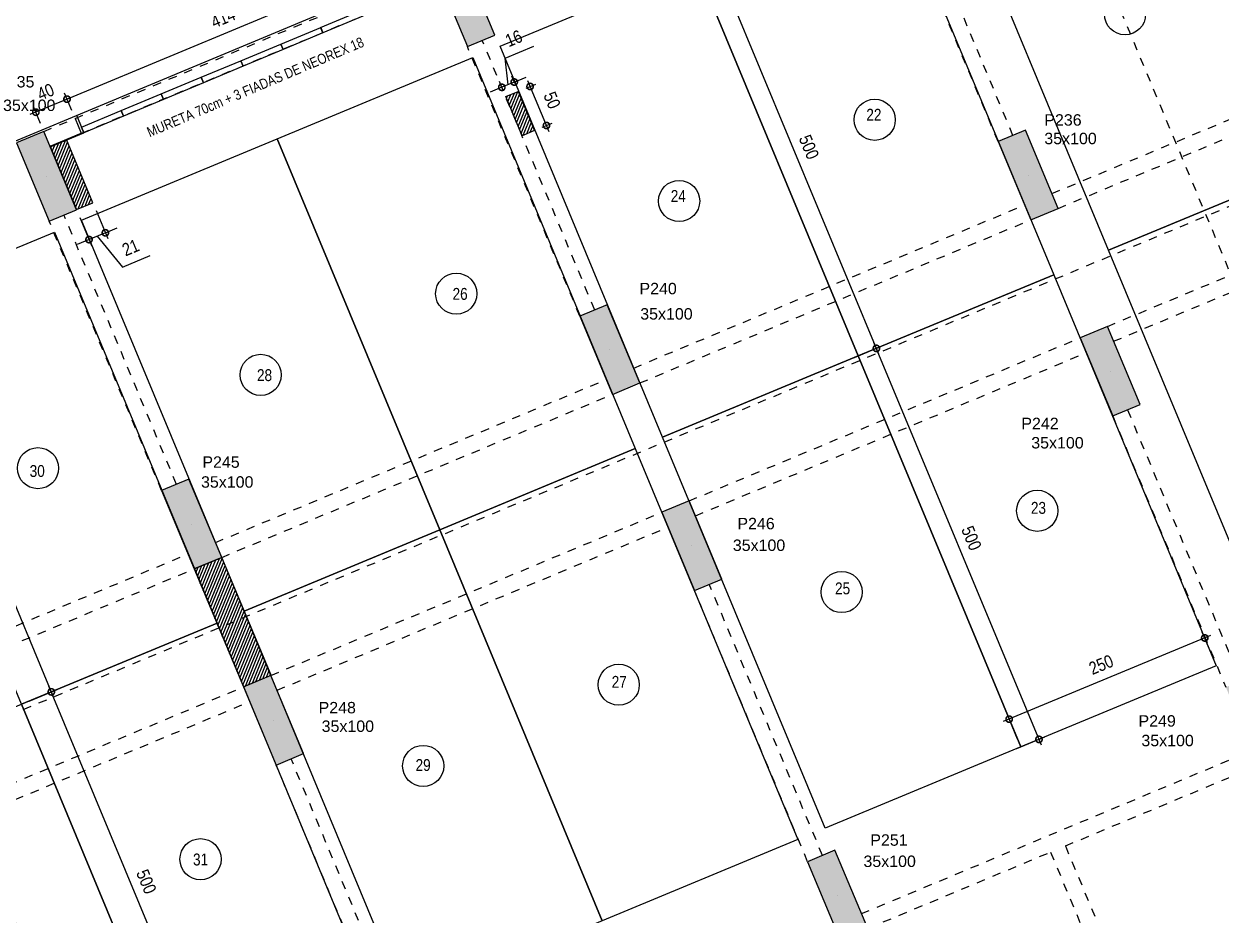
# Model space of a CAD drawing. Header units: metres. Extents: x -133 to 570, y -18 to 184.
# Drawn here: x -61.1 to -46.97, y 5.88 to 16.4 of the extents above; entities that cross this region are included whole.
import ezdxf
from ezdxf.enums import TextEntityAlignment as Align

# ---------------------------------------------------------------- set-up
doc = ezdxf.new("R2010")
doc.units = ezdxf.units.M
doc.linetypes.add('DASHEDX2', pattern=[1.5, 1, -0.5])
doc.linetypes.add('ESTILO_TQS_0004', pattern=[1.12, 0.5, -0.2, 0.01, -0.2, 0.01, -0.2])
for name, color, linetype in [('1', 232, 'DASHEDX2'), ('12', 232, 'Continuous'), ('205', 232, 'ESTILO_TQS_0004'), ('242', 3, 'Continuous'), ('3', 2, 'Continuous'), ('9', 232, 'Continuous'), ('ARQ-ALV ACAB', 4, 'Continuous'), ('ARQ-ALV OSSO', 5, 'Continuous'), ('ARQ-AUX1', 1, 'Continuous'), ('ARQ-DIM', 2, 'Continuous'), ('ARQ-DIM EMBASAM', 2, 'Continuous'), ('ARQ-ENCH', 1, 'Continuous'), ('ARQ-EST', 2, 'Continuous'), ('ARQ-TXT EMBASAM', 2, 'Continuous'), ('ARQ-VG', 1, 'Continuous'), ('terreno', 7, 'Continuous')]:
    doc.layers.add(name, color=color, linetype=linetype)
doc.styles.add('Adesa', font='ARIALN.TTF')
doc.styles.get("Standard").update_dxf_attribs({"font": 'arial.ttf'})
doc.dimstyles.new('ADESA 1-0075', dxfattribs={"dimtxt": 0.15, "dimasz": 0.15, "dimexe": 0.075, "dimexo": 0.1, "dimgap": 0.1, "dimtad": 1, "dimdec": 1, "dimlfac": 100, "dimzin": 12, "dimtxsty": 'Adesa', "dimblk": 'DOTSMALL', "dimcen": 1, "dimdle": 0.075, "dimclrd": 1, "dimclre": 1, "dimclrt": 256, "dimazin": 3, "dimtm": 1e-09, "dimtfac": 1, "dimtdec": 1, "dimtmove": 1, "dimatfit": 0, "dimldrblk": 'DOTSMALL', "dimfxl": 0.8, "dimtvp": 2, "dimtolj": 1, "dimtzin": 0, "dimarcsym": 0})
pattern_1 = [(67.65395, (-70.760808, 10.799186), (-0.029365716, 0.01207134), [])]

# ---------------------------------------------------------------- blocks, each defined once
blk = doc.blocks.new('vaga')
blk.add_lwpolyline([(5, 0), (5, -2.5), (0, -2.5), (0, 0)], close=True)
blk.add_circle((2.5, -1.25), 0.243)
blk = doc.blocks.new('_DotSmall')
at = {"color": 0, "linetype": 'ByBlock', "const_width": 0.5}
blk.add_lwpolyline([(-0.0625, 0, 1), (0.0625, 0, 1)], format="xyb", close=True, dxfattribs=at)
blk = doc.blocks.new('*D77')
at = {"layer": 'ARQ-DIM EMBASAM', "color": 1, "lineweight": -2, "transparency": 16777216}
for p, q in [((-61.039, 8.409), (-60.71, 8.546)), ((-58.832, 3.83), (-60.808, 8.586)), ((-59.121, 3.791), (-58.791, 3.928))]:
    blk.add_line(p, q, dxfattribs=at)
at = {"layer": 'Defpoints', "color": 0, "transparency": 16777216}
for p in [(-60.779, 8.517), (-61.132, 8.37, 0), (-59.213, 3.753, 0)]:
    blk.add_point(p, dxfattribs=at)
at = {"layer": 'ARQ-DIM EMBASAM', "color": 1, "lineweight": -2, "transparency": 16777216, "xscale": 0.15, "yscale": 0.15, "zscale": 0.15}
for p, rotation in [((-60.779, 8.517), 112.5613230000007), ((-58.861, 3.899), 292.5613230000007)]:
    blk.add_blockref('_DotSmall', p, dxfattribs=dict(at, rotation=rotation))
at = {"layer": 'ARQ-DIM EMBASAM', "transparency": 16777216, "insert": (-59.657, 6.276), "char_height": 0.15, "attachment_point": 5, "rotation": 292.5613, "style": 'Adesa'}
blk.add_mtext('\\A1;500', dxfattribs=at)
blk = doc.blocks.new('*D78')
at = {"layer": 'ARQ-DIM EMBASAM', "color": 1, "lineweight": -2, "transparency": 16777216}
for p, q in [((-62.958, 13.026), (-62.628, 13.163)), ((-60.75, 8.448), (-62.726, 13.203)), ((-61.039, 8.409), (-60.71, 8.546))]:
    blk.add_line(p, q, dxfattribs=at)
at = {"layer": 'Defpoints', "color": 0, "transparency": 16777216}
for p in [(-62.697, 13.134), (-63.05, 12.988, 0), (-61.132, 8.37, 0)]:
    blk.add_point(p, dxfattribs=at)
at = {"layer": 'ARQ-DIM EMBASAM', "color": 1, "lineweight": -2, "transparency": 16777216, "xscale": 0.15, "yscale": 0.15, "zscale": 0.15}
for p, rotation in [((-62.697, 13.134), 112.5613229999979), ((-60.779, 8.517), 292.561322999998)]:
    blk.add_blockref('_DotSmall', p, dxfattribs=dict(at, rotation=rotation))
at = {"layer": 'ARQ-DIM EMBASAM', "transparency": 16777216, "insert": (-61.575, 10.893), "char_height": 0.15, "attachment_point": 5, "rotation": 292.5613, "style": 'Adesa'}
blk.add_mtext('\\A1;500', dxfattribs=at)
blk = doc.blocks.new('*D79')
at = {"layer": 'ARQ-DIM EMBASAM', "color": 1, "lineweight": -2, "transparency": 16777216}
for p, q in [((-47.065, 8.918), (-47.192, 9.224)), ((-47.094, 9.183), (-49.541, 8.167)), ((-49.374, 7.959), (-49.501, 8.265))]:
    blk.add_line(p, q, dxfattribs=at)
at = {"layer": 'Defpoints', "color": 0, "transparency": 16777216}
for p in [(-47.027, 8.826, 0), (-49.472, 8.195), (-49.336, 7.867, 0)]:
    blk.add_point(p, dxfattribs=at)
at = {"layer": 'ARQ-DIM EMBASAM', "color": 1, "lineweight": -2, "transparency": 16777216, "xscale": 0.15, "yscale": 0.15, "zscale": 0.15}
for p, rotation in [((-47.163, 9.154), 22.56132299999763), ((-49.472, 8.195), 202.5613229999976)]:
    blk.add_blockref('_DotSmall', p, dxfattribs=dict(at, rotation=rotation))
at = {"layer": 'ARQ-DIM EMBASAM', "transparency": 16777216, "insert": (-48.386, 8.838), "char_height": 0.15, "attachment_point": 5, "rotation": 22.5613, "style": 'Adesa'}
blk.add_mtext('\\A1;250', dxfattribs=at)
blk = doc.blocks.new('*D80')
at = {"layer": 'ARQ-DIM EMBASAM', "color": 1, "lineweight": -2, "transparency": 16777216}
for p, q in [((-51.299, 12.465), (-50.97, 12.602)), ((-49.092, 7.887), (-51.068, 12.643)), ((-49.381, 7.848), (-49.051, 7.985))]:
    blk.add_line(p, q, dxfattribs=at)
at = {"layer": 'Defpoints', "color": 0, "transparency": 16777216}
for p in [(-51.039, 12.573), (-51.391, 12.427, 0), (-49.473, 7.809, 0)]:
    blk.add_point(p, dxfattribs=at)
at = {"layer": 'ARQ-DIM EMBASAM', "color": 1, "lineweight": -2, "transparency": 16777216, "xscale": 0.15, "yscale": 0.15, "zscale": 0.15}
for p, rotation in [((-51.039, 12.573), 112.5613230000007), ((-49.12, 7.956), 292.5613230000007)]:
    blk.add_blockref('_DotSmall', p, dxfattribs=dict(at, rotation=rotation))
at = {"layer": 'ARQ-DIM EMBASAM', "transparency": 16777216, "insert": (-49.917, 10.332), "char_height": 0.15, "attachment_point": 5, "rotation": 292.5613, "style": 'Adesa'}
blk.add_mtext('\\A1;500', dxfattribs=at)
blk = doc.blocks.new('*D81')
at = {"layer": 'ARQ-DIM EMBASAM', "color": 1, "lineweight": -2, "transparency": 16777216}
for p, q in [((-51.01, 12.504), (-52.986, 17.26)), ((-53.217, 17.083), (-52.888, 17.219)), ((-51.299, 12.465), (-50.97, 12.602))]:
    blk.add_line(p, q, dxfattribs=at)
at = {"layer": 'Defpoints', "color": 0, "transparency": 16777216}
for p in [(-52.957, 17.191), (-53.31, 17.044, 0), (-51.391, 12.427, 0)]:
    blk.add_point(p, dxfattribs=at)
at = {"layer": 'ARQ-DIM EMBASAM', "color": 1, "lineweight": -2, "transparency": 16777216, "xscale": 0.15, "yscale": 0.15, "zscale": 0.15}
for p, rotation in [((-52.957, 17.191), 112.5613229999979), ((-51.039, 12.573), 292.561322999998)]:
    blk.add_blockref('_DotSmall', p, dxfattribs=dict(at, rotation=rotation))
at = {"layer": 'ARQ-DIM EMBASAM', "transparency": 16777216, "insert": (-51.835, 14.95), "char_height": 0.15, "attachment_point": 5, "rotation": 292.5613, "style": 'Adesa'}
blk.add_mtext('\\A1;500', dxfattribs=at)
blk = doc.blocks.new('*D221')
at = {"layer": 'ARQ-DIM EMBASAM', "color": 1, "lineweight": -2, "transparency": 16777216}
for p, q in [((-60.25, 14.201), (-60.112, 13.869)), ((-60.444, 14.12), (-60.305, 13.788)), ((-60.141, 13.938), (-60.002, 13.996)), ((-60.334, 13.858), (-60.473, 13.8)), ((-60.141, 13.938), (-60.334, 13.858)), ((-60.141, 13.938), (-60.334, 13.858)), ((-60.237, 13.898), (-59.939, 13.534)), ((-59.939, 13.534), (-59.612, 13.671))]:
    blk.add_line(p, q, dxfattribs=at)
at = {"layer": 'Defpoints', "color": 0, "transparency": 16777216}
for p in [(-60.288, 14.293), (-60.482, 14.212), (-60.334, 13.858)]:
    blk.add_point(p, dxfattribs=at)
at = {"layer": 'ARQ-DIM EMBASAM', "color": 1, "lineweight": -2, "transparency": 16777216, "xscale": 0.15, "yscale": 0.15, "zscale": 0.15}
for p, rotation in [((-60.141, 13.938), 202.6539499890438), ((-60.334, 13.858), 22.65394998904379)]:
    blk.add_blockref('_DotSmall', p, dxfattribs=dict(at, rotation=rotation))
at = {"layer": 'ARQ-DIM EMBASAM', "transparency": 16777216, "insert": (-59.843, 13.764), "char_height": 0.15, "attachment_point": 5, "rotation": 22.6539, "style": 'Adesa'}
blk.add_mtext('\\A1;21', dxfattribs=at)
blk = doc.blocks.new('*D208')
at = {"layer": 'ARQ-DIM EMBASAM', "color": 1, "lineweight": -2, "transparency": 16777216}
for p, q in [((-55.42, 16, 0), (-55.084, 16.141, 0)), ((-55.388, 15.687, 0), (-55.42, 16, 0)), ((-55.454, 15.638, 0), (-55.49, 15.725, 0)), ((-55.314, 15.718, 0), (-55.461, 15.656, 0)), ((-55.314, 15.718, 0), (-55.461, 15.656, 0)), ((-55.306, 15.7, 0), (-55.343, 15.787, 0)), ((-55.314, 15.718, 0), (-55.175, 15.776, 0)), ((-55.461, 15.656, 0), (-55.6, 15.598, 0))]:
    blk.add_line(p, q, dxfattribs=at)
at = {"layer": 'Defpoints', "color": 0, "transparency": 16777216}
for p in [(-55.461, 15.656, 0), (-55.415, 15.546, 0), (-55.268, 15.607, 0)]:
    blk.add_point(p, dxfattribs=at)
at = {"layer": 'ARQ-DIM EMBASAM', "color": 1, "lineweight": -2, "transparency": 16777216, "xscale": 0.15, "yscale": 0.15, "zscale": 0.15}
for p, rotation in [((-55.461, 15.656, 0), 22.65394976836306), ((-55.314, 15.718, 0), 202.6539497683631)]:
    blk.add_blockref('_DotSmall', p, dxfattribs=dict(at, rotation=rotation))
at = {"layer": 'ARQ-DIM EMBASAM', "transparency": 16777216, "insert": (-55.32, 16.233, 0), "char_height": 0.15, "attachment_point": 5, "rotation": 22.6539, "style": 'Adesa'}
blk.add_mtext('\\A1;16', dxfattribs=at)
blk = doc.blocks.new('*D224')
at = {"layer": 'ARQ-DIM EMBASAM', "color": 1, "lineweight": -2, "transparency": 16777216}
for p, q in [((-55.175, 15.646), (-55.058, 15.695)), ((-55.156, 15.735), (-54.905, 15.135)), ((-54.983, 15.184), (-54.865, 15.233))]:
    blk.add_line(p, q, dxfattribs=at)
at = {"layer": 'Defpoints', "color": 0, "transparency": 16777216}
for p in [(-55.268, 15.607, 0), (-55.075, 15.146, 0), (-54.934, 15.205)]:
    blk.add_point(p, dxfattribs=at)
at = {"layer": 'ARQ-DIM EMBASAM', "color": 1, "lineweight": -2, "transparency": 16777216, "xscale": 0.15, "yscale": 0.15, "zscale": 0.15}
for p, rotation in [((-55.127, 15.666), 112.6539497683628), ((-54.934, 15.205), 292.6539497683627)]:
    blk.add_blockref('_DotSmall', p, dxfattribs=dict(at, rotation=rotation))
at = {"layer": 'ARQ-DIM EMBASAM', "transparency": 16777216, "insert": (-54.868, 15.503), "char_height": 0.15, "attachment_point": 5, "rotation": 292.6539, "style": 'Adesa'}
blk.add_mtext('\\A1;50', dxfattribs=at)
blk = doc.blocks.new('terreno + circ vert')
at = {"layer": 'ARQ-EST', "color": 102}
blk.add_lwpolyline([(45.0315, 1.1617, 0.011807), (45.0465, 1.811), (45.1211, 8.4606), (42.945, 9.4812), (35.5548, 12.9472), (27.5061, 16.8929), (22.1014, 19.5405), (15.0017, 23.0148), (8.3251, 26.282), (0.4895, 30.0914), (-5.8932, 33.2362), (-11.2422, 35.8718), (-77.2068, 8.3436), (-72.4625, -3.025), (39.7459, -3.025), (40.5291, -3.025, 0.3925275), (45.0315, 1.1617)], format="xyb", dxfattribs=at)
at = {"layer": 'Defpoints'}
blk.add_lwpolyline([(45.0315, 1.1617, 0.0118069), (45.0465, 1.811), (45.1211, 8.4606), (42.945, 9.4812), (35.5548, 12.9472), (27.5061, 16.8929), (22.1014, 19.5405), (15.0017, 23.0148), (8.3251, 26.282), (0.4895, 30.0914), (-5.8932, 33.2362), (-11.2422, 35.8718), (-77.2068, 8.3436), (-72.4625, -3.025), (39.7459, -3.025), (40.5292, -3.025, 0.3925339)], format="xyb", close=True, dxfattribs=at)
blk = doc.blocks.new('PL NEOREX 18')
at = {"layer": 'ARQ-AUX1'}
blk.add_lwpolyline([(0, 0), (0.51, 0), (0.51, -0.07), (0, -0.07)], close=True, dxfattribs=at)
blk = doc.blocks.new('*D325')
at = {"layer": 'ARQ-DIM EMBASAM', "color": 1, "lineweight": -2, "transparency": 16777216}
for p, q in [((-60.663, 15.487), (-56.704, 17.139)), ((-56.717, 16.975), (-56.802, 17.179)), ((-60.538, 15.381), (-60.623, 15.585))]:
    blk.add_line(p, q, dxfattribs=at)
at = {"layer": 'Defpoints', "color": 0, "transparency": 16777216}
for p in [(-56.773, 17.11), (-56.678, 16.883, -0.15), (-60.499, 15.288, -0.1)]:
    blk.add_point(p, dxfattribs=at)
at = {"layer": 'ARQ-DIM EMBASAM', "color": 1, "lineweight": -2, "transparency": 16777216, "xscale": 0.15, "yscale": 0.15, "zscale": 0.15}
for p, rotation in [((-56.773, 17.11), 22.6478946690675), ((-60.594, 15.516), 202.6478946690675)]:
    blk.add_blockref('_DotSmall', p, dxfattribs=dict(at, rotation=rotation))
at = {"layer": 'ARQ-DIM EMBASAM', "transparency": 16777216, "insert": (-58.751, 16.475), "char_height": 0.15, "attachment_point": 5, "rotation": 22.6479, "style": 'Adesa'}
blk.add_mtext('\\A1;414', dxfattribs=at)
blk = doc.blocks.new('*D323')
at = {"layer": 'ARQ-DIM', "color": 1, "lineweight": -2, "transparency": 16777216}
for p, q in [((-60.538, 15.381), (-60.623, 15.585)), ((-60.525, 15.544), (-61.031, 15.333)), ((-60.906, 15.227), (-60.991, 15.431))]:
    blk.add_line(p, q, dxfattribs=at)
at = {"layer": 'Defpoints', "color": 0, "transparency": 16777216}
for p in [(-60.962, 15.362), (-60.499, 15.288), (-60.867, 15.135)]:
    blk.add_point(p, dxfattribs=at)
at = {"layer": 'ARQ-DIM', "color": 1, "lineweight": -2, "transparency": 16777216, "xscale": 0.15, "yscale": 0.15, "zscale": 0.15}
for p, rotation in [((-60.594, 15.516), 22.6480522457539), ((-60.962, 15.362), 202.6480522457539)]:
    blk.add_blockref('_DotSmall', p, dxfattribs=dict(at, rotation=rotation))
at = {"layer": 'ARQ-DIM', "transparency": 16777216, "insert": (-60.846, 15.602), "char_height": 0.15, "attachment_point": 5, "rotation": 22.6481, "style": 'Adesa'}
blk.add_mtext('\\A1;40', dxfattribs=at)
blk = doc.blocks.new('est-lo-26-4s2-r00')
at = {"layer": '3'}
h = blk.add_hatch(color=8, dxfattribs=at)
h.dxf.hatch_style = 1
h.paths.add_polyline_path([(-2992.8, -2270.2), (-3019.8, -2205.6), (-3034.5, -2211.8), (-3140.1, -1958.9), (-3125.3, -1952.8), (-3148.4, -1897.4), (-3180.7, -1910.9), (-3025.1, -2283.7)])
h.paths.add_polyline_path([(-3206.6, -1758), (-3258.6, -1633.5), (-3290.9, -1646.9), (-3238.9, -1771.5)])
h.paths.add_polyline_path([(-3349, -1507.6), (-3316.7, -1494.1), (-3339.8, -1438.7), (-3354.6, -1444.9), (-3459.4, -1193.9), (-3444.6, -1187.7), (-3471.6, -1123.1), (-3503.9, -1136.6)])
h.paths.add_polyline_path([(-306.7, -556.4), (-324.2, -563.7), (-113.5, -1068.5), (37.8, -1005.3), (30.5, -987.8), (-103.3, -1043.7)])
h.paths.add_polyline_path([(-359.3, -578.4), (-336.2, -633.7), (-321.4, -627.5), (-160.8, -1012.4), (-175.5, -1018.5), (-140.1, -1103.5), (-87.5, -1081.5), (-94.7, -1064.2), (-115.1, -1072.7), (-327, -564.9)])
h.paths.add_polyline_path([(395.9, -855.9), (368.9, -791.3), (354.2, -797.5), (193.5, -412.6), (208.3, -406.5), (185.2, -351.1), (-61.2, -453.9), (-28.1, -533.3), (-10.5, -526), (-36.4, -464.2), (160.2, -382.1), (356.3, -851.9), (159.7, -933.9), (133.1, -870.2), (115.6, -877.5), (142.2, -941.2), (123.7, -948.9), (131, -966.4)])
h.paths.add_polyline_path([(-627.4, 63.9), (-600.4, -0.7), (-585.6, 5.5), (-425.8, -377.5), (-440.5, -383.6), (-417.4, -439), (-385.1, -425.5), (-595.1, 77.4)])
h.paths.add_polyline_path([(-82.9, 291.2), (-592.3, 78.6), (-382.4, -424.4), (-364.8, -417), (-567.4, 68.4), (-107.9, 260.2), (-6.9, 18.4), (-242.3, -79.8), (-140.6, -323.5), (-70, -294), (-77.3, -276.5), (-130.4, -298.6), (-217.4, -90), (0.4, 0.9), (87.4, -207.7), (34.4, -229.8), (41.7, -247.4), (127, -211.8), (103.9, -156.4), (89.2, -162.5), (-70.7, 220.4), (-55.9, 226.6)])
h.paths.add_polyline_path([(2148.7, 313.5), (2171.8, 258.1), (2186.6, 264.2), (2292.1, 11.4), (2277.4, 5.2), (2304.3, -59.4), (2336.6, -45.9), (2181, 326.9)])
h.paths.add_polyline_path([(2122.9, 466.3), (2070.9, 590.9), (2038.6, 577.4), (2090.6, 452.8)])
h.paths.add_polyline_path([(1825.6, 1087.7), (1852.5, 1023.1), (1867.3, 1029.3), (1972.1, 778.3), (1957.3, 772.1), (1980.4, 716.7), (2012.7, 730.2), (1857.9, 1101.2)])
h.paths.add_polyline_path([(687.2, -2304.2), (747.2, -2304.2), (747.2, -2285.2), (687.2, -2285.2)])
h.paths.add_polyline_path([(172.1, -2304.2), (222.1, -2304.2), (222.1, -2285.2), (172.1, -2285.2)])
h.paths.add_polyline_path([(-362.9, -2304.2), (-302.9, -2304.2), (-302.9, -2285.2), (-362.9, -2285.2)])
h.paths.add_polyline_path([(-687.9, -2304.2), (-627.9, -2304.2), (-627.9, -2285.2), (-687.9, -2285.2)])
h.paths.add_polyline_path([(-1267.9, -2304.2), (-1207.9, -2304.2), (-1207.9, -2285.2), (-1267.9, -2285.2)])
h.paths.add_polyline_path([(-1847.9, -2304.2), (-1787.9, -2304.2), (-1787.9, -2285.2), (-1847.9, -2285.2)])
h.paths.add_polyline_path([(-2427.9, -2304.2), (-2367.9, -2304.2), (-2367.9, -2285.2), (-2427.9, -2285.2)])
h.paths.add_polyline_path([(-2506.5, -2067.2), (-2474.2, -2053.8), (-2512.7, -1961.5), (-2545, -1975)])
h.paths.add_polyline_path([(197.1, -1873.2), (222.1, -1873.2), (222.1, -1803.2), (197.1, -1803.2)])
h.paths.add_polyline_path([(-327.9, -1873.2), (-302.9, -1873.2), (-302.9, -1803.2), (-327.9, -1803.2)])
h.paths.add_polyline_path([(-852.9, -1873.2), (-827.9, -1873.2), (-827.9, -1803.2), (-852.9, -1803.2)])
h.paths.add_polyline_path([(722.1, -1851.2), (747.1, -1851.2), (747.1, -1781.2), (722.1, -1781.2)])
h.paths.add_polyline_path([(-2008.1, -1859.3), (-1971.2, -1843.9), (-2009.7, -1751.6), (-2046.7, -1767)])
h.paths.add_polyline_path([(-1509.8, -1651.3), (-1477.5, -1637.8), (-1516, -1545.5), (-1548.3, -1559)])
h.paths.add_polyline_path([(-2727, -1538.9), (-2694.7, -1525.4), (-2733.2, -1433.1), (-2765.5, -1446.6)])
h.paths.add_polyline_path([(722.1, -1393.2), (747.1, -1393.2), (747.1, -1323.2), (722.1, -1323.2)])
h.paths.add_polyline_path([(-1016, -1445.3), (-983.7, -1431.8), (-1022.3, -1339.5), (-1054.6, -1353)])
h.paths.add_polyline_path([(-2180.3, -1446.7), (-2143.4, -1431.3), (-2181.9, -1339.1), (-2218.8, -1354.5)])
h.paths.add_polyline_path([(-522.3, -1239.1), (-490.1, -1225.7), (-528.6, -1133.4), (-560.9, -1146.9)])
h.paths.add_polyline_path([(-1682, -1238.8), (-1649.7, -1225.3), (-1688.2, -1133), (-1720.5, -1146.5)])
h.paths.add_polyline_path([(-2277, -1215.1), (-2240.1, -1199.7), (-2278.6, -1107.4), (-2315.5, -1122.8)])
h.paths.add_polyline_path([(-1188.2, -1032.7), (-1155.9, -1019.2), (-1194.5, -926.9), (-1226.8, -940.4)])
h.paths.add_polyline_path([(-1778.6, -1007.1), (-1746.3, -993.6), (-1784.9, -901.4), (-1817.2, -914.8)])
h.paths.add_polyline_path([(-2946.7, -1012.4), (-2914.4, -998.9), (-2952.9, -906.7), (-2985.2, -920.1)])
h.paths.add_polyline_path([(349, -899.3), (404.4, -876.2), (397, -858.7), (341.7, -881.8)])
h.paths.add_polyline_path([(-694.5, -826.6), (-662.2, -813.1), (-700.7, -720.9), (-733, -734.3)])
h.paths.add_polyline_path([(769.3, -730.4), (801.6, -716.9), (792, -693.8), (759.7, -707.3)])
h.paths.add_polyline_path([(-1284.9, -801.1), (-1252.6, -787.6), (-1291.1, -695.3), (-1323.4, -708.8)])
h.paths.add_polyline_path([(-2448.4, -804.4), (-2411.5, -789), (-2450, -696.7), (-2486.9, -712.2)])
h.paths.add_polyline_path([(72.8, -775.1), (90.4, -767.8), (32.2, -628.4), (14.7, -635.7)], flags=17)
h.paths.add_polyline_path([(793.6, -689.9), (825.9, -676.4), (787.4, -584.1), (755.1, -597.6)])
h.paths.add_polyline_path([(-791.2, -595), (-758.9, -581.5), (-797.4, -489.2), (-829.7, -502.7)])
h.paths.add_polyline_path([(-1950, -596.5), (-1917.7, -583), (-1956.3, -490.7), (-1988.6, -504.2)])
h.paths.add_polyline_path([(1289.2, -483.1), (1326.1, -467.7), (1287.6, -375.4), (1250.7, -390.8)])
h.paths.add_polyline_path([(-1456.3, -390.4), (-1424, -376.9), (-1462.5, -284.6), (-1494.8, -298.1)])
h.paths.add_polyline_path([(1792.2, -273.1), (1824.5, -259.7), (1785.9, -167.4), (1753.6, -180.9)])
h.paths.add_polyline_path([(621.5, -277.4), (653.8, -263.9), (615.2, -171.6), (582.9, -185.1)])
h.paths.add_polyline_path([(-962.6, -184.3), (-930.3, -170.8), (-968.8, -78.6), (-1001.1, -92)])
h.paths.add_polyline_path([(1117, -70.5), (1153.9, -55.1), (1115.4, 37.1), (1078.5, 21.7)])
h.paths.add_polyline_path([(524.8, -45.7), (557.1, -32.3), (518.6, 60), (486.3, 46.5)])
h.paths.add_polyline_path([(1020.4, 161.1), (1057.3, 176.5), (1018.8, 268.8), (981.8, 253.4)])
h.paths.add_polyline_path([(1571.6, 255.2), (1603.9, 268.7), (1565.4, 360.9), (1533.1, 347.5)])
h.paths.add_polyline_path([(353.4, 364.9), (385.7, 378.4), (347.2, 470.7), (314.9, 457.2)])
h.paths.add_polyline_path([(849, 571.8), (885.9, 587.2), (847.4, 679.4), (810.4, 664)])
h.paths.add_polyline_path([(1351.9, 781.7), (1384.2, 795.1), (1345.7, 887.4), (1313.4, 874)])
at = {"layer": '1'}
for p, q in [((-812.2, -495.4), (-945.1, -177)), ((-829.7, -502.7), (-962.6, -184.3)), ((-1956.3, -490.7), (-1494.8, -298.1)), ((-1948.9, -508.2), (-1487.5, -315.6)), ((-1323.4, -708.8), (-1456.3, -390.4)), ((-1305.9, -701.5), (-1438.8, -383.1)), ((-766.2, -564), (-424.8, -421.5)), ((-758.9, -581.5), (-417.4, -439)), ((-1259.9, -770), (-798.5, -577.5)), ((-700.7, -720.9), (-359.3, -578.4)), ((-1799.6, -907.5), (-1932.5, -589.1)), ((-1817.2, -914.8), (-1950, -596.5)), ((-1252.6, -787.6), (-791.2, -595)), ((-693.4, -738.4), (-352, -595.9)), ((-1194.5, -926.9), (-733, -734.3)), ((-1187.1, -944.5), (-725.7, -751.9)), ((-1753.7, -976.1), (-1292.2, -783.5)), ((-1746.3, -993.6), (-1284.9, -801.1)), ((-677, -819.3), (-543.3, -1139.5)), ((-694.5, -826.6), (-560.9, -1146.9)), ((-1688.2, -1133), (-1226.8, -940.4)), ((-1680.9, -1150.5), (-1219.4, -957.9)), ((-2247.4, -1182.2), (-1786, -989.6)), ((-2240.1, -1199.7), (-1778.6, -1007.1)), ((-1037, -1345.7), (-1170.7, -1025.4)), ((-1054.6, -1353), (-1188.2, -1032.7)), ((-2181.9, -1339.1), (-1720.5, -1146.5)), ((-2174.6, -1356.6), (-1713.2, -1164)), ((-991.1, -1414.3), (-529.7, -1221.6)), ((-1548.3, -1559), (-1682, -1238.8)), ((-1530.8, -1551.7), (-1664.4, -1231.4)), ((-750.3, -1334.3), (-522.3, -1239.1)), ((-983.7, -1431.8), (-767.8, -1341.6)), ((-767.8, -1341.6), (-575.2, -1803.2)), ((-750.3, -1334.3), (-554.6, -1803.2))]:
    blk.add_line(p, q, dxfattribs=at)
at = {"layer": '205'}
for p, q in [((-3660.1, -1874.2), (2213.2, 577.1)), ((-916.2, 205.5), (-120.1, -1701.8))]:
    blk.add_line(p, q, dxfattribs=at)
at = {"layer": '242', "linetype": 'Continuous'}
for p, q in [((-1953.1, -543.6), (-1953.1, -543.6)), ((-794.3, -542.1), (-794.3, -542.1)), ((-1288, -748.2), (-1288, -748.2)), ((-697.6, -773.7), (-697.6, -773.7)), ((-1781.7, -954.2), (-1781.7, -954.2)), ((-1191.4, -979.8), (-1191.4, -979.8)), ((-1685.1, -1185.9), (-1685.1, -1185.9)), ((-1019.2, -1392.4), (-1019.2, -1392.4))]:
    blk.add_line(p, q, dxfattribs=at)
at = {"layer": '3'}
for p, q in [((-1953.1, -543.6), (-1953.1, -543.6)), ((-794.3, -542.1), (-794.3, -542.1)), ((-1288, -748.2), (-1288, -748.2)), ((-697.6, -773.7), (-697.6, -773.7)), ((-1781.7, -954.2), (-1781.7, -954.2)), ((-1191.4, -979.8), (-1191.4, -979.8)), ((-1685.1, -1185.9), (-1685.1, -1185.9)), ((-1019.2, -1392.4), (-1019.2, -1392.4))]:
    blk.add_line(p, q, dxfattribs=at)
for points in [[(-1456.3, -390.4), (-1424, -376.9), (-1462.5, -284.6), (-1494.8, -298.1), (-1456.3, -390.4)], [(-1950, -596.5), (-1917.7, -583), (-1956.3, -490.7), (-1988.6, -504.2), (-1950, -596.5)], [(-791.2, -595), (-758.9, -581.5), (-797.4, -489.2), (-829.7, -502.7), (-791.2, -595)], [(-1284.9, -801.1), (-1252.6, -787.6), (-1291.1, -695.3), (-1323.4, -708.8), (-1284.9, -801.1)], [(-694.5, -826.6), (-662.2, -813.1), (-700.7, -720.9), (-733, -734.3), (-694.5, -826.6)], [(-1778.6, -1007.1), (-1746.3, -993.6), (-1784.9, -901.4), (-1817.2, -914.8), (-1778.6, -1007.1)], [(-1188.2, -1032.7), (-1155.9, -1019.2), (-1194.5, -926.9), (-1226.8, -940.4), (-1188.2, -1032.7)], [(-1682, -1238.8), (-1649.7, -1225.3), (-1688.2, -1133), (-1720.5, -1146.5), (-1682, -1238.8)], [(-1016, -1445.3), (-983.7, -1431.8), (-1022.3, -1339.5), (-1054.6, -1353), (-1016, -1445.3)]]:
    blk.add_lwpolyline(points, dxfattribs=at)
at = {"layer": '12'}
for p in [(-2004.4, -466.5), (-775.2, -505.7), (-1252.2, -712.8), (-790.6, -865), (-1770.7, -911.3), (-1142.9, -986), (-1628.3, -1199.7), (-660.6, -1216.6), (-988.7, -1359.2)]:
    blk.add_text('35x100', height=13.5, dxfattribs=at).set_placement(p)
at = {"layer": '9'}
for s, p in [('P235', (-2011.4, -438.7)), ('P236', (-775.2, -483.8)), ('P240', (-1253.1, -682.9)), ('P242', (-802.3, -842.2)), ('P245', (-1769.1, -887.8)), ('P246', (-1137.5, -960.4)), ('P248', (-1631.9, -1177.8)), ('P249', (-664, -1193.5)), ('P251', (-980.6, -1334.1))]:
    blk.add_text(s, height=13.5, dxfattribs=at).set_placement(p)

msp = doc.modelspace()

# ---------------------------------------------------------------- hatches: boundary and pattern name
at = {"layer": 'ARQ-ENCH'}
h = msp.add_hatch(dxfattribs=at)
h.set_pattern_fill('ANSI31', color=256, scale=0.01)
h.set_pattern_definition([(67.65395, (-70.714767, 10.68837), (-0.029365716, 0.01207134), [])])
h.paths.add_polyline_path([(-55.4152, 15.5456), (-55.2676, 15.6072), (-55.075, 15.1458), (-55.2226, 15.0842)])
h = msp.add_hatch(dxfattribs=at)
h.set_pattern_fill('ANSI31', color=256, scale=0.01)
h.set_pattern_definition(pattern_1)
h.paths.add_polyline_path([(-60.4823, 14.212), (-60.2885, 14.2928), (-60.6001, 15.0395), (-60.7939, 14.9587)])
h = msp.add_hatch(dxfattribs=at)
h.set_pattern_fill('ANSI31', color=256, scale=0.01)
h.set_pattern_definition(pattern_1)
h.paths.add_polyline_path([(-58.7672, 10.1057), (-59.0924, 9.97), (-58.5101, 8.5768), (-58.1849, 8.7125)])

# ---------------------------------------------------------------- linework, layer by layer
at = {"layer": 'ARQ-ALV ACAB'}
msp.add_line((-60.4822, 15.3253, -0.1), (-60.3965, 15.12, -0.15), dxfattribs=at)
msp.add_lwpolyline([(-60.7923, 14.9549), (-60.3965, 15.12)], dxfattribs=at)
at = {"layer": 'ARQ-ALV OSSO'}
msp.add_line((-60.4993, 15.2884, -0.1), (-60.4262, 15.113, -0.15), dxfattribs=at)
msp.add_lwpolyline([(-60.7943, 14.9595), (-60.4262, 15.1131)], dxfattribs=at)
at = {"layer": 'ARQ-ENCH', "elevation": 0}
for points in [[(-55.4152, 15.5456), (-55.2676, 15.6072), (-55.075, 15.1458), (-55.2226, 15.0842)], [(-58.7672, 10.1057), (-59.0924, 9.97), (-58.5101, 8.5768), (-58.1849, 8.7125)]]:
    msp.add_lwpolyline(points, close=True, dxfattribs=at)
at = {"layer": 'ARQ-ENCH'}
msp.add_lwpolyline([(-60.4823, 14.212), (-60.2885, 14.2928), (-60.6001, 15.0395), (-60.7939, 14.9587)], close=True, dxfattribs=at)

# ---------------------------------------------------------------- block references
at = {"linetype": 'Continuous', "xscale": 0.01, "yscale": 0.01, "zscale": 0.01}
msp.add_blockref('est-lo-26-4s2-r00', (-41.3049, 20.0411), dxfattribs=at)
at = {"rotation": 202.648544925161}
for p in [(-57.1019, 16.4947, -0.15), (-57.5725, 16.2983, -0.15), (-58.0432, 16.1019, -0.15), (-58.5139, 15.9056, -0.15), (-58.9845, 15.7092, -0.15), (-59.4552, 15.5128, -0.15), (-59.9259, 15.3164, -0.15)]:
    msp.add_blockref('PL NEOREX 18', p, dxfattribs=at)
at = {"layer": 'ARQ-VG', "rotation": 112.561323}
for p in [(-48.299, 13.7313, 0), (-51.254, 12.4841, 0), (-53.5627, 11.525, 0), (-56.1943, 10.4309, 0), (-58.503, 9.4717, 0), (-46.3806, 9.114, 0), (-61.1316, 8.3703, 0), (-49.3356, 7.8668, 0), (-51.6443, 6.9076, 0), (-54.2759, 5.8135, 0), (-56.5846, 4.8544, 0), (-59.2132, 3.753, 0), (-61.5219, 2.7938, 0)]:
    msp.add_blockref('vaga', p, dxfattribs=at)
at = {"layer": 'terreno'}
msp.add_blockref('terreno + circ vert', (0, 0), dxfattribs=at)

# ---------------------------------------------------------------- texts
at = {"layer": 'ARQ-TXT EMBASAM', "style": 'Adesa'}
msp.add_text('MURETA 70cm + 3 FIADAS DE NEOREX 18', height=0.12, rotation=23, dxfattribs=at).set_placement((-58.3471, 15.6042, -0.0353), align=Align.CENTER)
at = {"layer": 'ARQ-VG', "style": 'Adesa'}
for s, p in [('22', (-51.0688, 15.3317, 0)), ('24', (-53.3775, 14.3725, 0)), ('26', (-55.9534, 13.2164, 0)), ('28', (-58.2621, 12.2572, 0)), ('30', (-60.9456, 11.1252, 0)), ('23', (-49.1258, 10.6896, 0)), ('25', (-51.4381, 9.7391, 0)), ('27', (-54.0745, 8.6349, 0)), ('29', (-56.39, 7.6531, 0)), ('31', (-59.0172, 6.5377, 0))]:
    msp.add_text(s, height=0.14, dxfattribs=at).set_placement(p, align=Align.MIDDLE_CENTER)

# ---------------------------------------------------------------- dimensions: what is measured, and where the dimension line sits
at = {"layer": 'ARQ-DIM'}
dim = msp.add_aligned_dim(p1=(-60.4993, 15.2884), p2=(-60.8675, 15.1348), distance=-0.2461, dimstyle='ADESA 1-0075', override={"dimdec": 0}, dxfattribs=at)
dim.commit()
dim.dimension.update_dxf_attribs({"geometry": '*D323', "text_midpoint": (-60.8462, 15.6017)})
at = {"layer": 'ARQ-DIM EMBASAM'}
for p1, p2, distance, picture, middle in [((-51.3913, 12.4268, 0), (-53.3096, 17.0442, 0), -0.3817, '*D81', (-51.8349, 14.9497)), ((-60.4993, 15.2884, -0.1), (-56.6782, 16.8827, -0.15), 0.2464, '*D325', (-58.7512, 16.4748)), ((-55.2676, 15.6072, 0), (-55.4152, 15.5456, 0), -0.1199, '*D208', (-55.396, 16.2017, 0)), ((-55.2676, 15.6072, 0), (-55.075, 15.1458, 0), 0.1524, '*D224', (-54.8677, 15.5032)), ((-60.2885, 14.2928), (-60.4823, 14.212), 0.384, '*D221', (-59.9142, 13.7343)), ((-61.1316, 8.3703, 0), (-63.0499, 12.9877, 0), -0.3817, '*D78', (-61.5752, 10.8932)), ((-49.4729, 7.8095, 0), (-51.3913, 12.4268, 0), -0.3817, '*D80', (-49.9166, 10.3324)), ((-47.027, 8.826, 0), (-49.3356, 7.8668, 0), -0.3557, '*D79', (-48.3855, 8.838)), ((-59.2132, 3.753, 0), (-61.1316, 8.3703, 0), -0.3817, '*D77', (-59.6568, 6.2759))]:
    dim = msp.add_aligned_dim(p1=p1, p2=p2, distance=distance, dimstyle='ADESA 1-0075', dxfattribs=at)
    dim.commit()
    dim.dimension.update_dxf_attribs({"geometry": picture, "text_midpoint": middle})

doc.saveas('drawing.dxf')
